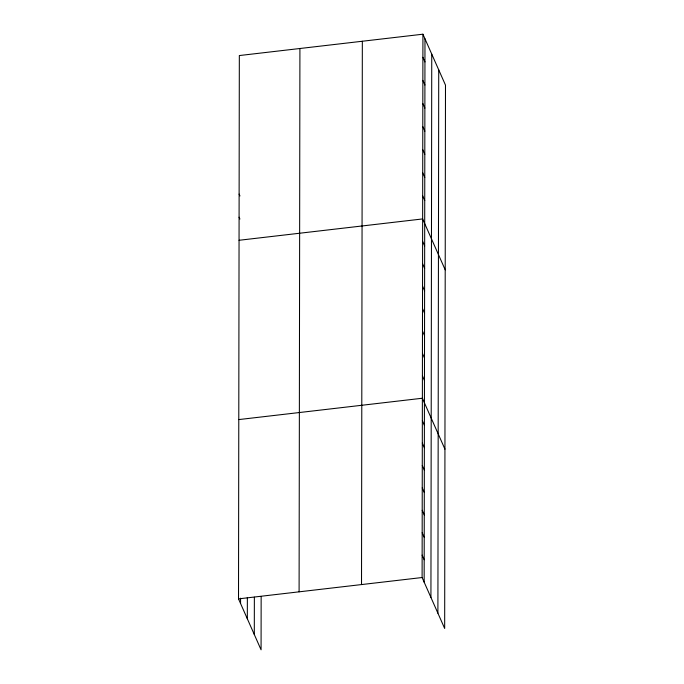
<?xml version="1.0" encoding="UTF-8"?>
<svg xmlns="http://www.w3.org/2000/svg" width="684" height="684" viewBox="0 0 684 684"><rect width="100%" height="100%" fill="white"/><g stroke="black" fill="none" stroke-linecap="round" stroke-linejoin="round"><path stroke-width="1.03" d="M261.151 596.439L261.074 649.8L238.511 598.876L239.332 55.549L422.926 34.2L445.489 85.124L444.668 628.451L422.105 577.527L422.926 34.2M240.563 603.519L240.571 598.175M247.334 618.789L247.36 597.44M254.303 634.53L254.362 597.175M299.096 591.831L299.917 48.504M361.52 584.572L362.34 41.245M424.157 582.169L424.978 38.834M430.929 597.44L431.749 54.113M437.897 613.18L438.726 69.845M239.049 240.281L422.644 218.931L445.216 269.855M238.784 419.583L422.379 398.233L444.942 449.149M238.511 598.876L422.105 577.527M422.892 57.294L424.944 61.928M422.857 80.387L424.909 85.021M422.823 103.472L424.875 108.106M422.789 126.566L424.841 131.2M422.755 149.659L424.807 154.293M422.721 172.753L424.773 177.387M422.678 195.838L424.738 200.48M422.609 241.341L424.67 245.983M422.575 263.759L424.636 268.393M422.541 286.168L424.602 290.803M422.507 308.578L424.567 313.221M422.473 330.996L424.533 335.63M422.447 353.406L424.499 358.04M422.413 375.815L424.465 380.458M422.344 420.643L424.396 425.277M422.31 443.052L424.362 447.695M422.276 465.471L424.328 470.105M422.242 487.88L424.294 492.514M422.208 510.29L424.26 514.932M422.173 532.708L424.225 537.342M422.139 555.117L424.191 559.751M239.126 194.102L239.947 195.949M239.084 217.187L239.913 219.042"/></g></svg>
